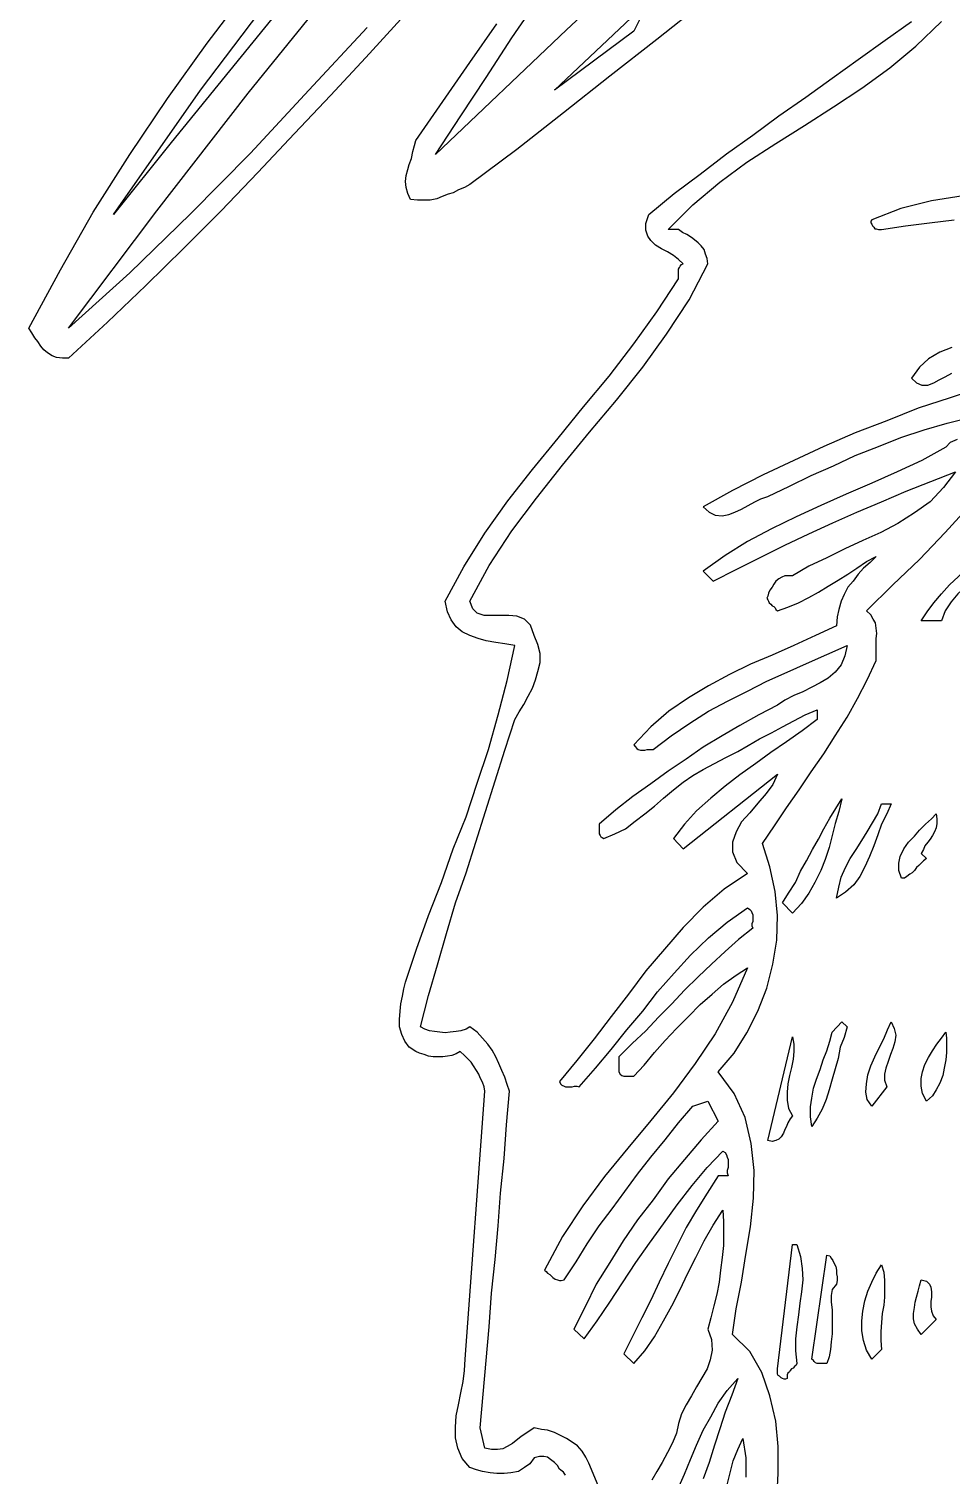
# Model space of a CAD drawing. Extents: x 0.03 to 7.75, y 0.03 to 7.25.
# Drawn here: x 0.026 to 1.258, y 3.235 to 5.168 of the extents above; entities that cross this region are included whole.
import ezdxf

# ---------------------------------------------------------------- set-up
doc = ezdxf.new("R2010")
doc.units = 0
doc.layers.add('1', color=7, linetype='Continuous')

msp = doc.modelspace()

# ---------------------------------------------------------------- linework, layer by layer
for points in [[(0.523, 5.181), (0.476, 5.13), (0.429, 5.079), (0.381, 5.028), (0.332, 4.976), (0.283, 4.925), (0.233, 4.875), (0.182, 4.825), (0.131, 4.776), (0.079, 4.728), (0.071, 4.728), (0.063, 4.729), (0.057, 4.731), (0.051, 4.735), (0.046, 4.739), (0.042, 4.744), (0.038, 4.75), (0.034, 4.755), (0.03, 4.762), (0.026, 4.768), (0.068, 4.846), (0.112, 4.923), (0.161, 5), (0.211, 5.075), (0.264, 5.149), (0.319, 5.221)], [(0.927, 5.203), (0.865, 5.154), (0.802, 5.105), (0.74, 5.056), (0.678, 5.007), (0.615, 4.96), (0.608, 4.956), (0.6, 4.953), (0.593, 4.949), (0.586, 4.947), (0.578, 4.944), (0.571, 4.941), (0.562, 4.939), (0.554, 4.939), (0.545, 4.939), (0.536, 4.94), (0.532, 4.948), (0.53, 4.956), (0.529, 4.964), (0.53, 4.972), (0.532, 4.98), (0.534, 4.987), (0.537, 4.995), (0.539, 5.004), (0.541, 5.012), (0.543, 5.019), (0.579, 5.071), (0.615, 5.123), (0.651, 5.175)], [(0.743, 3.235), (0.74, 3.239), (0.735, 3.243), (0.732, 3.248), (0.728, 3.252), (0.723, 3.256), (0.719, 3.259), (0.714, 3.26), (0.708, 3.26), (0.701, 3.258), (0.695, 3.25), (0.688, 3.245), (0.68, 3.24), (0.67, 3.238), (0.661, 3.237), (0.651, 3.237), (0.642, 3.238), (0.632, 3.24), (0.624, 3.242), (0.615, 3.245), (0.605, 3.257), (0.599, 3.271), (0.596, 3.285), (0.596, 3.299), (0.597, 3.314), (0.6, 3.329), (0.603, 3.345), (0.606, 3.36), (0.608, 3.375), (0.609, 3.39), (0.635, 3.748), (0.634, 3.754), (0.632, 3.76), (0.629, 3.766), (0.627, 3.771), (0.624, 3.776), (0.62, 3.782), (0.617, 3.787), (0.612, 3.792), (0.608, 3.796), (0.602, 3.801), (0.597, 3.798), (0.591, 3.796), (0.585, 3.795), (0.579, 3.794), (0.572, 3.794), (0.566, 3.794), (0.56, 3.795), (0.554, 3.797), (0.548, 3.799), (0.543, 3.801), (0.534, 3.807), (0.528, 3.815), (0.524, 3.824), (0.521, 3.834), (0.521, 3.844), (0.522, 3.855), (0.523, 3.865), (0.525, 3.875), (0.527, 3.885), (0.529, 3.894), (0.544, 3.938), (0.56, 3.983), (0.577, 4.027), (0.593, 4.072), (0.61, 4.115), (0.625, 4.16), (0.64, 4.205), (0.653, 4.251), (0.665, 4.297), (0.675, 4.344), (0.662, 4.346), (0.65, 4.348), (0.637, 4.35), (0.626, 4.353), (0.615, 4.357), (0.605, 4.362), (0.597, 4.369), (0.59, 4.378), (0.585, 4.389), (0.582, 4.403), (0.607, 4.449), (0.635, 4.494), (0.666, 4.537), (0.699, 4.579), (0.733, 4.621), (0.767, 4.663), (0.801, 4.704), (0.834, 4.747), (0.865, 4.79), (0.894, 4.834), (0.894, 4.837), (0.894, 4.84), (0.894, 4.842), (0.894, 4.845), (0.894, 4.847), (0.895, 4.849), (0.896, 4.851), (0.898, 4.853), (0.9, 4.854), (0.894, 4.86), (0.887, 4.865), (0.879, 4.87), (0.871, 4.874), (0.863, 4.879), (0.857, 4.885), (0.853, 4.891), (0.85, 4.899), (0.85, 4.908), (0.854, 4.92), (0.888, 4.948), (0.923, 4.974), (0.958, 5.001), (0.993, 5.026), (1.028, 5.052), (1.064, 5.077), (1.099, 5.102), (1.134, 5.127), (1.17, 5.153), (1.205, 5.178)], [(1.337, 4.476), (1.33, 4.467), (1.322, 4.458), (1.311, 4.449), (1.3, 4.441), (1.289, 4.432), (1.278, 4.423), (1.267, 4.413), (1.258, 4.402), (1.25, 4.39), (1.245, 4.377), (1.218, 4.377), (1.226, 4.389), (1.235, 4.401), (1.245, 4.413), (1.256, 4.425), (1.268, 4.436), (1.28, 4.447), (1.292, 4.457), (1.305, 4.466), (1.318, 4.475), (1.331, 4.483), (1.337, 4.476)], [(1.112, 4.139), (1.108, 4.122), (1.103, 4.106), (1.099, 4.09), (1.095, 4.074), (1.09, 4.058), (1.084, 4.043), (1.076, 4.027), (1.068, 4.013), (1.058, 3.999), (1.046, 3.986), (1.033, 4), (1.041, 4.013), (1.05, 4.027), (1.057, 4.042), (1.065, 4.056), (1.073, 4.071), (1.081, 4.085), (1.088, 4.099), (1.096, 4.113), (1.104, 4.126), (1.112, 4.139)], [(1.178, 4.132), (1.172, 4.119), (1.165, 4.105), (1.16, 4.091), (1.155, 4.076), (1.149, 4.062), (1.143, 4.048), (1.136, 4.035), (1.128, 4.024), (1.117, 4.014), (1.105, 4.006), (1.108, 4.021), (1.111, 4.034), (1.117, 4.047), (1.123, 4.059), (1.131, 4.071), (1.139, 4.083), (1.146, 4.095), (1.153, 4.107), (1.16, 4.119), (1.165, 4.132), (1.178, 4.132)], [(1.238, 4.119), (1.239, 4.112), (1.239, 4.106), (1.238, 4.1), (1.236, 4.095), (1.233, 4.09), (1.23, 4.085), (1.227, 4.081), (1.223, 4.076), (1.221, 4.071), (1.218, 4.066), (1.225, 4.059), (1.221, 4.056), (1.218, 4.053), (1.215, 4.05), (1.212, 4.047), (1.209, 4.043), (1.206, 4.04), (1.203, 4.038), (1.199, 4.035), (1.196, 4.033), (1.192, 4.033), (1.188, 4.043), (1.188, 4.053), (1.19, 4.062), (1.195, 4.072), (1.201, 4.081), (1.209, 4.089), (1.216, 4.097), (1.224, 4.105), (1.232, 4.112), (1.238, 4.119)], [(1.119, 3.834), (1.115, 3.82), (1.11, 3.807), (1.107, 3.792), (1.103, 3.778), (1.099, 3.764), (1.095, 3.75), (1.091, 3.737), (1.086, 3.724), (1.079, 3.712), (1.072, 3.701), (1.07, 3.714), (1.07, 3.727), (1.072, 3.739), (1.074, 3.752), (1.078, 3.764), (1.083, 3.777), (1.087, 3.79), (1.092, 3.802), (1.096, 3.815), (1.099, 3.827), (1.112, 3.841), (1.119, 3.834)], [(1.172, 3.754), (1.152, 3.728), (1.146, 3.737), (1.144, 3.747), (1.145, 3.758), (1.147, 3.77), (1.151, 3.782), (1.156, 3.794), (1.162, 3.806), (1.168, 3.818), (1.173, 3.83), (1.178, 3.841), (1.182, 3.832), (1.184, 3.823), (1.183, 3.814), (1.18, 3.805), (1.177, 3.797), (1.174, 3.788), (1.171, 3.779), (1.169, 3.771), (1.169, 3.763), (1.172, 3.754)], [(1.046, 3.715), (1.043, 3.711), (1.04, 3.706), (1.038, 3.701), (1.036, 3.697), (1.034, 3.692), (1.031, 3.687), (1.028, 3.684), (1.024, 3.682), (1.019, 3.681), (1.013, 3.682), (1.046, 3.821), (1.048, 3.811), (1.048, 3.801), (1.047, 3.791), (1.045, 3.78), (1.042, 3.769), (1.04, 3.758), (1.039, 3.747), (1.039, 3.736), (1.041, 3.725), (1.046, 3.715)], [(1.225, 3.735), (1.22, 3.745), (1.218, 3.755), (1.218, 3.765), (1.22, 3.774), (1.223, 3.784), (1.228, 3.793), (1.233, 3.802), (1.239, 3.811), (1.245, 3.819), (1.251, 3.827), (1.252, 3.819), (1.252, 3.81), (1.252, 3.8), (1.251, 3.79), (1.249, 3.779), (1.247, 3.769), (1.243, 3.759), (1.238, 3.75), (1.233, 3.742), (1.225, 3.735)], [(1.052, 3.543), (1.057, 3.527), (1.059, 3.511), (1.06, 3.496), (1.058, 3.48), (1.056, 3.465), (1.054, 3.449), (1.052, 3.433), (1.05, 3.417), (1.05, 3.401), (1.052, 3.384), (1.051, 3.382), (1.049, 3.38), (1.047, 3.378), (1.045, 3.377), (1.043, 3.375), (1.042, 3.373), (1.04, 3.371), (1.039, 3.369), (1.039, 3.367), (1.039, 3.364), (1.037, 3.363), (1.035, 3.363), (1.033, 3.364), (1.031, 3.365), (1.029, 3.367), (1.027, 3.368), (1.026, 3.37), (1.026, 3.372), (1.026, 3.375), (1.026, 3.377), (1.046, 3.543), (1.052, 3.543)], [(1.105, 3.49), (1.099, 3.483), (1.098, 3.475), (1.098, 3.466), (1.099, 3.456), (1.099, 3.446), (1.099, 3.435), (1.099, 3.424), (1.098, 3.413), (1.097, 3.403), (1.095, 3.393), (1.092, 3.384), (1.089, 3.384), (1.086, 3.384), (1.084, 3.384), (1.081, 3.384), (1.079, 3.384), (1.077, 3.385), (1.075, 3.387), (1.074, 3.388), (1.072, 3.39), (1.092, 3.529), (1.096, 3.528), (1.098, 3.525), (1.1, 3.522), (1.102, 3.518), (1.104, 3.514), (1.105, 3.509), (1.105, 3.504), (1.106, 3.5), (1.106, 3.495), (1.105, 3.49)], [(1.165, 3.403), (1.152, 3.39), (1.145, 3.402), (1.141, 3.415), (1.139, 3.428), (1.139, 3.441), (1.14, 3.454), (1.143, 3.468), (1.147, 3.481), (1.152, 3.493), (1.158, 3.505), (1.165, 3.516), (1.168, 3.506), (1.169, 3.495), (1.169, 3.484), (1.169, 3.473), (1.168, 3.462), (1.166, 3.451), (1.165, 3.439), (1.164, 3.427), (1.164, 3.415), (1.165, 3.403)], [(1.238, 3.443), (1.218, 3.423), (1.213, 3.43), (1.209, 3.437), (1.208, 3.444), (1.208, 3.451), (1.209, 3.459), (1.21, 3.466), (1.212, 3.473), (1.214, 3.481), (1.216, 3.488), (1.218, 3.496), (1.225, 3.494), (1.229, 3.49), (1.231, 3.486), (1.232, 3.48), (1.232, 3.473), (1.231, 3.467), (1.231, 3.46), (1.232, 3.454), (1.234, 3.448), (1.238, 3.443)]]:
    msp.add_lwpolyline(points)
at = {"layer": '1'}
for points in [[(0.92, 5.331), (0.744, 5.167), (0.569, 5), (0.603, 5.052), (0.637, 5.103), (0.671, 5.156), (0.706, 5.207)], [(0.372, 5.208), (0.294, 5.112), (0.216, 5.016), (0.139, 4.92), (0.255, 5.086), (0.379, 5.25)], [(0.478, 5.17), (0.4, 5.086), (0.322, 5.002), (0.242, 4.921), (0.161, 4.842), (0.079, 4.768), (0.197, 4.925), (0.319, 5.082), (0.445, 5.238)], [(0.728, 5.086), (0.854, 5.205), (0.834, 5.165), (0.728, 5.086)], [(0.793, 3.205), (0.774, 3.251), (0.77, 3.259), (0.765, 3.267), (0.759, 3.274), (0.752, 3.279), (0.744, 3.284), (0.736, 3.288), (0.728, 3.292), (0.719, 3.295), (0.711, 3.296), (0.701, 3.298), (0.695, 3.294), (0.689, 3.29), (0.683, 3.286), (0.677, 3.281), (0.672, 3.277), (0.665, 3.273), (0.659, 3.27), (0.652, 3.269), (0.644, 3.269), (0.635, 3.271), (0.629, 3.298), (0.633, 3.343), (0.637, 3.388), (0.641, 3.433), (0.644, 3.478), (0.649, 3.523), (0.653, 3.568), (0.656, 3.612), (0.661, 3.658), (0.664, 3.703), (0.668, 3.748), (0.665, 3.757), (0.662, 3.767), (0.658, 3.776), (0.654, 3.785), (0.65, 3.794), (0.645, 3.803), (0.639, 3.811), (0.632, 3.819), (0.625, 3.827), (0.615, 3.834), (0.61, 3.831), (0.603, 3.829), (0.597, 3.828), (0.589, 3.827), (0.582, 3.826), (0.575, 3.827), (0.568, 3.828), (0.561, 3.829), (0.555, 3.831), (0.549, 3.834), (0.56, 3.876), (0.572, 3.917), (0.584, 3.959), (0.596, 4), (0.61, 4.04), (0.623, 4.081), (0.636, 4.122), (0.649, 4.163), (0.662, 4.204), (0.675, 4.245), (0.681, 4.255), (0.687, 4.265), (0.693, 4.276), (0.699, 4.287), (0.703, 4.298), (0.706, 4.309), (0.709, 4.321), (0.709, 4.333), (0.706, 4.345), (0.701, 4.357), (0.696, 4.371), (0.688, 4.379), (0.678, 4.383), (0.667, 4.384), (0.656, 4.384), (0.644, 4.384), (0.634, 4.384), (0.625, 4.387), (0.619, 4.393), (0.615, 4.403), (0.641, 4.451), (0.671, 4.497), (0.704, 4.541), (0.739, 4.585), (0.775, 4.629), (0.811, 4.672), (0.846, 4.716), (0.878, 4.76), (0.908, 4.806), (0.933, 4.854), (0.932, 4.861), (0.93, 4.867), (0.928, 4.873), (0.924, 4.878), (0.92, 4.882), (0.915, 4.886), (0.911, 4.889), (0.905, 4.893), (0.899, 4.896), (0.894, 4.9), (0.88, 4.9), (0.913, 4.933), (0.949, 4.963), (0.985, 4.99), (1.024, 5.015), (1.062, 5.039), (1.101, 5.064), (1.139, 5.089), (1.176, 5.116), (1.211, 5.145), (1.245, 5.178)], [(1.274, 4.945), (1.232, 4.938), (1.191, 4.928), (1.152, 4.913), (1.151, 4.911), (1.151, 4.909), (1.152, 4.907), (1.153, 4.905), (1.155, 4.903), (1.156, 4.901), (1.158, 4.901), (1.161, 4.9), (1.163, 4.9), (1.165, 4.9), (1.197, 4.905), (1.229, 4.909), (1.262, 4.913)], [(1.259, 4.742), (1.243, 4.736), (1.228, 4.727), (1.216, 4.716), (1.205, 4.701), (1.212, 4.695), (1.219, 4.692), (1.227, 4.692), (1.235, 4.695), (1.242, 4.699), (1.25, 4.703), (1.259, 4.708)], [(1.3, 4.689), (1.257, 4.675), (1.214, 4.661), (1.172, 4.644), (1.13, 4.628), (1.088, 4.61), (1.048, 4.591), (1.007, 4.572), (0.966, 4.551), (0.927, 4.529), (0.935, 4.522), (0.943, 4.518), (0.952, 4.517), (0.961, 4.519), (0.969, 4.522), (0.978, 4.526), (0.987, 4.531), (0.996, 4.536), (1.004, 4.54), (1.013, 4.543), (1.042, 4.557), (1.071, 4.571), (1.101, 4.584), (1.13, 4.598), (1.161, 4.61), (1.191, 4.622), (1.222, 4.632), (1.253, 4.641), (1.285, 4.649)], [(1.266, 4.619), (1.257, 4.615), (1.251, 4.609), (1.219, 4.591), (1.186, 4.576), (1.152, 4.561), (1.118, 4.546), (1.084, 4.531), (1.051, 4.516), (1.018, 4.5), (0.986, 4.483), (0.956, 4.464), (0.927, 4.443), (0.94, 4.43), (0.972, 4.446), (1.004, 4.462), (1.036, 4.478), (1.068, 4.493), (1.1, 4.508), (1.132, 4.522), (1.165, 4.536), (1.198, 4.55), (1.231, 4.563), (1.264, 4.576), (1.248, 4.555), (1.23, 4.536), (1.209, 4.521), (1.187, 4.507), (1.164, 4.495), (1.14, 4.484), (1.116, 4.473), (1.092, 4.461), (1.068, 4.45), (1.046, 4.437), (1.041, 4.437), (1.036, 4.437), (1.032, 4.435), (1.028, 4.433), (1.024, 4.43), (1.021, 4.426), (1.019, 4.422), (1.016, 4.418), (1.014, 4.414), (1.013, 4.41), (1.012, 4.407), (1.013, 4.405), (1.014, 4.403), (1.015, 4.401), (1.017, 4.399), (1.019, 4.397), (1.021, 4.396), (1.023, 4.394), (1.024, 4.392), (1.026, 4.39), (1.04, 4.395), (1.054, 4.401), (1.068, 4.408), (1.081, 4.415), (1.094, 4.423), (1.107, 4.431), (1.12, 4.439), (1.132, 4.447), (1.145, 4.456), (1.158, 4.463), (1.15, 4.455), (1.141, 4.447), (1.134, 4.439), (1.127, 4.43), (1.12, 4.422), (1.115, 4.412), (1.111, 4.403), (1.108, 4.392), (1.106, 4.382), (1.105, 4.37), (1.077, 4.357), (1.048, 4.344), (1.019, 4.331), (0.99, 4.319), (0.962, 4.305), (0.934, 4.29), (0.907, 4.274), (0.881, 4.256), (0.857, 4.235), (0.834, 4.211), (0.836, 4.209), (0.838, 4.206), (0.84, 4.205), (0.843, 4.204), (0.846, 4.204), (0.849, 4.204), (0.852, 4.205), (0.855, 4.205), (0.858, 4.205), (0.86, 4.205), (0.884, 4.223), (0.909, 4.24), (0.934, 4.256), (0.96, 4.27), (0.986, 4.283), (1.012, 4.296), (1.039, 4.308), (1.065, 4.32), (1.092, 4.332), (1.119, 4.344), (1.116, 4.33), (1.111, 4.318), (1.103, 4.308), (1.094, 4.3), (1.083, 4.294), (1.072, 4.288), (1.06, 4.282), (1.048, 4.277), (1.036, 4.271), (1.026, 4.264), (1.001, 4.251), (0.976, 4.237), (0.952, 4.223), (0.927, 4.208), (0.904, 4.192), (0.88, 4.176), (0.857, 4.159), (0.833, 4.142), (0.81, 4.124), (0.788, 4.105), (0.788, 4.103), (0.788, 4.1), (0.788, 4.097), (0.788, 4.094), (0.788, 4.092), (0.789, 4.09), (0.79, 4.088), (0.792, 4.087), (0.794, 4.086), (0.809, 4.092), (0.823, 4.099), (0.836, 4.109), (0.849, 4.119), (0.862, 4.129), (0.874, 4.14), (0.887, 4.151), (0.9, 4.161), (0.913, 4.17), (0.927, 4.178), (0.942, 4.186), (0.957, 4.194), (0.973, 4.202), (0.987, 4.21), (1.002, 4.219), (1.018, 4.227), (1.033, 4.235), (1.048, 4.243), (1.063, 4.251), (1.079, 4.258), (1.079, 4.245), (1.059, 4.23), (1.038, 4.215), (1.017, 4.201), (0.997, 4.186), (0.976, 4.171), (0.956, 4.156), (0.937, 4.14), (0.918, 4.123), (0.902, 4.105), (0.887, 4.086), (0.9, 4.072), (1.026, 4.172), (1.02, 4.158), (1.011, 4.146), (1, 4.133), (0.989, 4.12), (0.978, 4.108), (0.971, 4.095), (0.966, 4.081), (0.966, 4.068), (0.972, 4.054), (0.986, 4.039), (0.955, 4.018), (0.927, 3.994), (0.9, 3.967), (0.875, 3.938), (0.85, 3.909), (0.827, 3.878), (0.804, 3.848), (0.781, 3.818), (0.758, 3.789), (0.735, 3.761), (0.736, 3.758), (0.738, 3.756), (0.741, 3.755), (0.743, 3.754), (0.746, 3.754), (0.75, 3.754), (0.752, 3.754), (0.755, 3.755), (0.758, 3.755), (0.761, 3.754), (0.783, 3.779), (0.804, 3.804), (0.825, 3.83), (0.846, 3.855), (0.866, 3.881), (0.888, 3.906), (0.91, 3.93), (0.934, 3.953), (0.959, 3.974), (0.986, 3.993), (0.989, 3.991), (0.991, 3.989), (0.992, 3.987), (0.993, 3.984), (0.993, 3.981), (0.993, 3.978), (0.993, 3.975), (0.992, 3.972), (0.992, 3.969), (0.993, 3.966), (0.974, 3.951), (0.956, 3.935), (0.938, 3.918), (0.92, 3.901), (0.902, 3.883), (0.885, 3.865), (0.867, 3.847), (0.85, 3.829), (0.832, 3.812), (0.814, 3.794), (0.814, 3.791), (0.814, 3.788), (0.814, 3.786), (0.814, 3.783), (0.814, 3.779), (0.814, 3.776), (0.814, 3.774), (0.816, 3.771), (0.818, 3.769), (0.821, 3.768), (0.834, 3.768), (0.848, 3.783), (0.862, 3.8), (0.876, 3.816), (0.891, 3.832), (0.907, 3.848), (0.923, 3.864), (0.939, 3.878), (0.954, 3.891), (0.971, 3.903), (0.986, 3.913), (0.966, 3.867), (0.943, 3.825), (0.916, 3.785), (0.887, 3.746), (0.857, 3.709), (0.826, 3.672), (0.795, 3.634), (0.766, 3.595), (0.739, 3.554), (0.715, 3.509), (0.717, 3.507), (0.719, 3.505), (0.722, 3.503), (0.724, 3.501), (0.726, 3.499), (0.729, 3.497), (0.732, 3.496), (0.735, 3.495), (0.737, 3.495), (0.741, 3.496), (0.757, 3.52), (0.772, 3.544), (0.788, 3.568), (0.805, 3.591), (0.822, 3.614), (0.839, 3.637), (0.857, 3.66), (0.876, 3.683), (0.894, 3.706), (0.913, 3.728), (0.933, 3.735), (0.947, 3.708), (0.924, 3.683), (0.902, 3.657), (0.88, 3.631), (0.86, 3.603), (0.839, 3.576), (0.82, 3.548), (0.802, 3.519), (0.784, 3.49), (0.769, 3.46), (0.754, 3.43), (0.768, 3.417), (0.785, 3.441), (0.802, 3.466), (0.819, 3.492), (0.837, 3.519), (0.855, 3.545), (0.874, 3.571), (0.892, 3.596), (0.912, 3.622), (0.932, 3.646), (0.953, 3.668), (0.956, 3.666), (0.958, 3.663), (0.959, 3.66), (0.96, 3.657), (0.96, 3.653), (0.96, 3.65), (0.96, 3.646), (0.959, 3.642), (0.959, 3.639), (0.96, 3.635), (0.947, 3.635), (0.932, 3.612), (0.918, 3.589), (0.904, 3.566), (0.892, 3.542), (0.88, 3.518), (0.868, 3.493), (0.857, 3.469), (0.845, 3.445), (0.833, 3.421), (0.821, 3.397), (0.834, 3.384), (0.849, 3.401), (0.862, 3.42), (0.874, 3.441), (0.885, 3.461), (0.896, 3.483), (0.906, 3.504), (0.917, 3.526), (0.928, 3.548), (0.94, 3.569), (0.953, 3.589), (0.954, 3.574), (0.954, 3.558), (0.954, 3.542), (0.952, 3.526), (0.95, 3.509), (0.948, 3.493), (0.945, 3.477), (0.941, 3.461), (0.937, 3.445), (0.933, 3.43), (0.938, 3.416), (0.939, 3.402), (0.936, 3.389), (0.932, 3.377), (0.925, 3.365), (0.918, 3.353), (0.911, 3.341), (0.904, 3.329), (0.898, 3.317), (0.894, 3.304), (0.891, 3.291), (0.886, 3.278), (0.879, 3.265), (0.872, 3.252), (0.865, 3.24), (0.858, 3.228)], [(1.025, 3.202), (1.027, 3.237), (1.027, 3.273), (1.024, 3.307), (1.016, 3.341), (1.005, 3.372), (0.989, 3.4), (0.966, 3.423), (0.971, 3.457), (0.978, 3.493), (0.984, 3.53), (0.99, 3.567), (0.994, 3.605), (0.995, 3.642), (0.991, 3.678), (0.983, 3.713), (0.968, 3.745), (0.947, 3.774), (0.968, 3.799), (0.985, 3.826), (1, 3.855), (1.012, 3.886), (1.02, 3.918), (1.025, 3.95), (1.026, 3.983), (1.023, 4.015), (1.016, 4.048), (1.006, 4.079), (1.022, 4.103), (1.038, 4.127), (1.055, 4.151), (1.071, 4.175), (1.088, 4.199), (1.103, 4.223), (1.119, 4.248), (1.133, 4.273), (1.146, 4.298), (1.158, 4.324), (1.158, 4.331), (1.158, 4.338), (1.158, 4.346), (1.158, 4.353), (1.159, 4.36), (1.158, 4.367), (1.157, 4.374), (1.154, 4.379), (1.151, 4.385), (1.145, 4.39), (1.18, 4.425), (1.216, 4.459), (1.25, 4.495), (1.283, 4.531)], [(0.893, 3.216), (0.902, 3.236), (0.91, 3.256), (0.918, 3.275), (0.927, 3.295), (0.937, 3.313), (0.947, 3.331), (0.959, 3.348), (0.973, 3.364), (0.965, 3.342), (0.956, 3.319), (0.949, 3.297), (0.942, 3.275), (0.935, 3.252), (0.927, 3.23)], [(0.959, 3.222), (0.963, 3.238), (0.967, 3.254), (0.973, 3.269), (0.98, 3.284), (0.984, 3.258), (0.984, 3.232)]]:
    msp.add_lwpolyline(points, dxfattribs=at)

doc.saveas('drawing.dxf')
